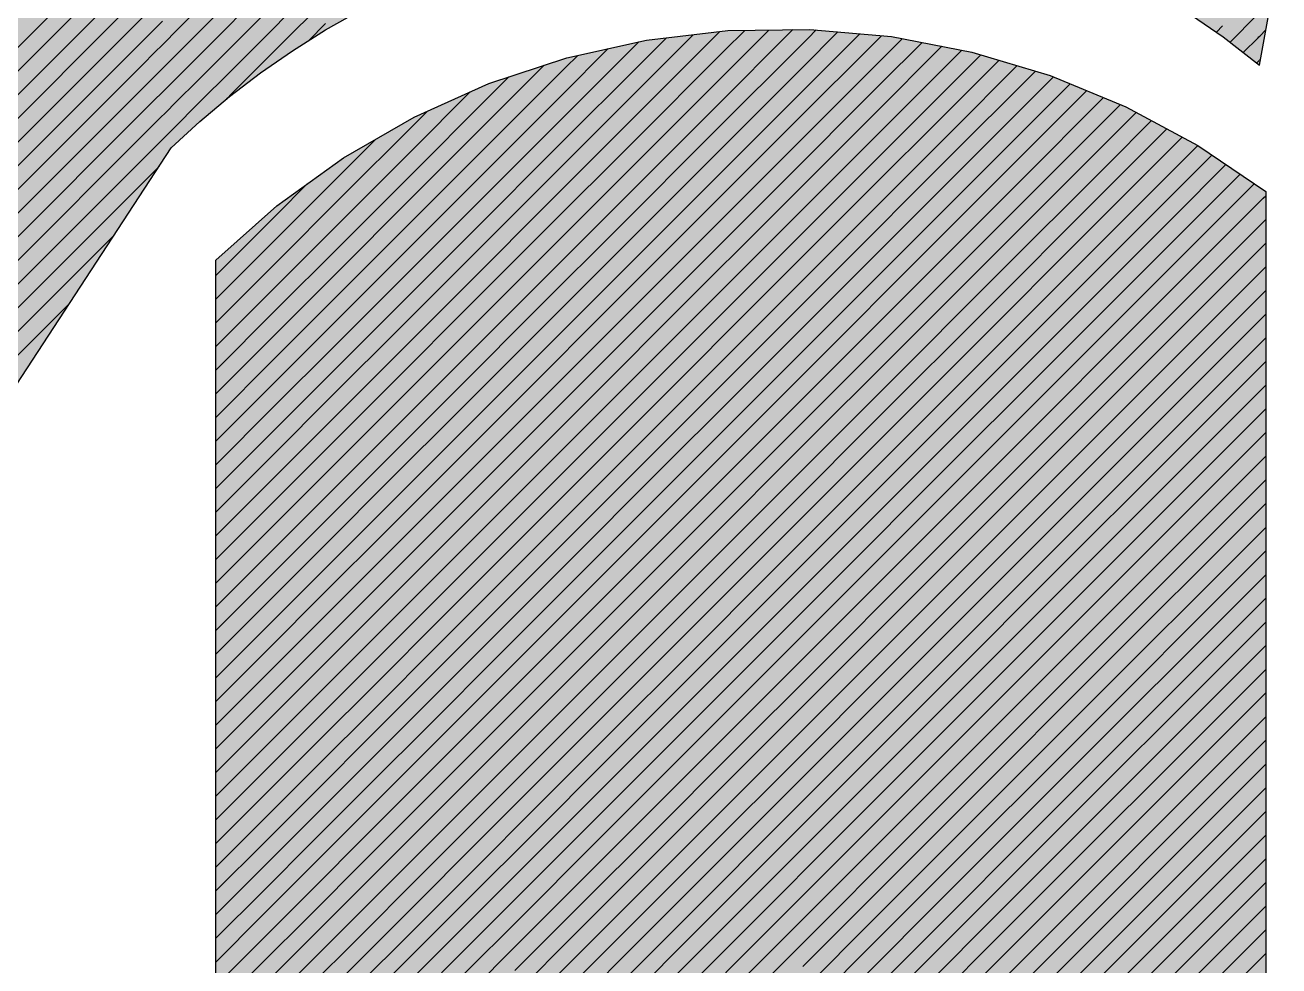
# Model space of a CAD drawing. Extents: x -15895 to 12929, y -2522 to 15173.
# Drawn here: x -8957.12 to -8938.39, y 11160.04 to 11174.09 of the extents above; entities that cross this region are included whole.
import ezdxf

# ---------------------------------------------------------------- set-up
doc = ezdxf.new("R2010")
doc.units = 0
doc.layers.add('MTH-CARIMBO-TXT1', color=1, linetype='Continuous')

msp = doc.modelspace()

# ---------------------------------------------------------------- linework, layer by layer
at = {"layer": 'MTH-CARIMBO-TXT1', "linetype": 'Continuous'}
for p, q in [((-8960.94, 11170.045), (-8955.854, 11175.131)), ((-8960.962, 11169.668), (-8955.768, 11174.863)), ((-8960.985, 11169.292), (-8955.683, 11174.594)), ((-8953.108, 11173.988), (-8952.617, 11174.478)), ((-8961.008, 11168.916), (-8955.597, 11174.326)), ((-8954.85, 11174.013), (-8954.467, 11174.396)), ((-8954.476, 11174.033), (-8954.069, 11174.44)), ((-8953.967, 11173.835), (-8953.518, 11174.284)), ((-8953.555, 11173.894), (-8953.083, 11174.366)), ((-8955.512, 11174.058), (-8955.317, 11174.253)), ((-8955.26, 11173.956), (-8955.067, 11174.149)), ((-8954.485, 11173.671), (-8954.068, 11174.088)), ((-8954.068, 11174.088), (-8953.919, 11174.237)), ((-8952.881, 11173.86), (-8952.63, 11174.112)), ((-8939.322, 11173.984), (-8939.23, 11174.076)), ((-8939.119, 11173.834), (-8938.718, 11174.236)), ((-8961.03, 11168.54), (-8955.512, 11174.058)), ((-8955.426, 11173.79), (-8955.26, 11173.956)), ((-8955.044, 11173.819), (-8954.85, 11174.013)), ((-8954.869, 11173.641), (-8954.476, 11174.033)), ((-8954.016, 11173.433), (-8953.555, 11173.894)), ((-8953.592, 11173.504), (-8953.108, 11173.988)), ((-8947.994, 11172.737), (-8946.739, 11173.993)), ((-8947.936, 11173.149), (-8947.139, 11173.946)), ((-8947.877, 11173.561), (-8947.539, 11173.899)), ((-8946.884, 11172.433), (-8945.422, 11173.895)), ((-8946.812, 11172.858), (-8945.65, 11174.021)), ((-8946.741, 11173.283), (-8946.009, 11174.015)), ((-8946.67, 11173.708), (-8946.367, 11174.01)), ((-8945.678, 11172.578), (-8944.326, 11173.93)), ((-8945.592, 11173.017), (-8944.651, 11173.959)), ((-8945.507, 11173.456), (-8944.976, 11173.987)), ((-8945.422, 11173.895), (-8945.301, 11174.016)), ((-8944.233, 11173.67), (-8944.016, 11173.886)), ((-8938.921, 11173.678), (-8938.701, 11173.898)), ((-8938.701, 11173.898), (-8938.688, 11173.912)), ((-8938.688, 11173.912), (-8938.674, 11173.926)), ((-8938.674, 11173.926), (-8938.584, 11174.016)), ((-8961.053, 11168.164), (-8955.426, 11173.79)), ((-8955.204, 11173.659), (-8955.044, 11173.819)), ((-8954.494, 11173.308), (-8954.067, 11173.735)), ((-8954.067, 11173.735), (-8953.967, 11173.835)), ((-8949.138, 11172.654), (-8947.953, 11173.839)), ((-8949.092, 11173.054), (-8948.407, 11173.738)), ((-8948.052, 11172.325), (-8946.67, 11173.708)), ((-8944.536, 11172.307), (-8943.126, 11173.716)), ((-8944.435, 11172.761), (-8943.423, 11173.773)), ((-8944.334, 11173.215), (-8943.72, 11173.83)), ((-8961.075, 11167.788), (-8955.341, 11173.522)), ((-8955.341, 11173.522), (-8955.204, 11173.659)), ((-8955.022, 11173.488), (-8954.869, 11173.641)), ((-8954.887, 11173.269), (-8954.485, 11173.671)), ((-8949.185, 11172.254), (-8947.877, 11173.561)), ((-8949.045, 11173.454), (-8948.862, 11173.637)), ((-8945.763, 11172.139), (-8944.233, 11173.67)), ((-8943.153, 11172.982), (-8942.569, 11173.566)), ((-8943.035, 11173.453), (-8942.842, 11173.647)), ((-8938.723, 11173.523), (-8938.685, 11173.561)), ((-8938.68, 11173.566), (-8938.664, 11173.582)), ((-8955.255, 11173.254), (-8955.147, 11173.362)), ((-8955.147, 11173.362), (-8955.022, 11173.488)), ((-8954.503, 11172.946), (-8954.066, 11173.383)), ((-8954.066, 11173.383), (-8954.016, 11173.433)), ((-8954.064, 11173.031), (-8953.592, 11173.504)), ((-8950.28, 11172.219), (-8949.045, 11173.454)), ((-8950.245, 11172.608), (-8949.363, 11173.49)), ((-8946.955, 11172.009), (-8945.507, 11173.456)), ((-8944.636, 11171.852), (-8943.035, 11173.453)), ((-8943.388, 11172.04), (-8942.025, 11173.403)), ((-8943.27, 11172.511), (-8942.297, 11173.484)), ((-8961.098, 11167.412), (-8955.255, 11173.254)), ((-8955.091, 11173.065), (-8954.999, 11173.157)), ((-8954.999, 11173.157), (-8954.887, 11173.269)), ((-8954.905, 11172.897), (-8954.494, 11173.308)), ((-8950.21, 11172.997), (-8949.891, 11173.315)), ((-8949.231, 11171.854), (-8947.936, 11173.149)), ((-8948.111, 11171.913), (-8946.741, 11173.283)), ((-8945.849, 11171.7), (-8944.334, 11173.215)), ((-8943.506, 11171.569), (-8941.831, 11173.243)), ((-8941.967, 11172.754), (-8941.507, 11173.213)), ((-8941.831, 11173.243), (-8941.757, 11173.317)), ((-8961.12, 11167.035), (-8955.17, 11172.986)), ((-8955.17, 11172.986), (-8955.091, 11173.065)), ((-8954.923, 11172.525), (-8954.503, 11172.946)), ((-8954.109, 11172.986), (-8954.065, 11173.03)), ((-8951.364, 11171.842), (-8950.21, 11172.997)), ((-8951.339, 11172.221), (-8950.468, 11173.091)), ((-8950.316, 11171.83), (-8949.092, 11173.054)), ((-8947.026, 11171.584), (-8945.592, 11173.017)), ((-8944.737, 11171.398), (-8943.153, 11172.982)), ((-8942.239, 11171.775), (-8941.007, 11173.006)), ((-8942.103, 11172.264), (-8941.257, 11173.11)), ((-8955.085, 11172.718), (-8955.034, 11172.768)), ((-8955.034, 11172.768), (-8954.976, 11172.826)), ((-8954.976, 11172.826), (-8954.905, 11172.897)), ((-8951.313, 11172.6), (-8951.109, 11172.804)), ((-8948.169, 11171.501), (-8946.812, 11172.858)), ((-8945.934, 11171.261), (-8944.435, 11172.761)), ((-8942.375, 11171.286), (-8940.757, 11172.903)), ((-8940.78, 11172.527), (-8940.521, 11172.786)), ((-8961.143, 11166.659), (-8955.085, 11172.718)), ((-8952.391, 11171.523), (-8951.313, 11172.6)), ((-8951.39, 11171.463), (-8950.245, 11172.608)), ((-8950.351, 11171.441), (-8949.138, 11172.654)), ((-8949.278, 11171.454), (-8947.994, 11172.737)), ((-8947.098, 11171.159), (-8945.678, 11172.578)), ((-8943.623, 11171.098), (-8941.967, 11172.754)), ((-8940.936, 11172.017), (-8940.291, 11172.662)), ((-8961.166, 11166.283), (-8954.999, 11172.45)), ((-8954.999, 11172.45), (-8954.978, 11172.471)), ((-8954.978, 11172.471), (-8954.953, 11172.495)), ((-8954.953, 11172.495), (-8954.923, 11172.525)), ((-8952.374, 11171.892), (-8951.885, 11172.382)), ((-8948.227, 11171.09), (-8946.884, 11172.433)), ((-8944.838, 11170.943), (-8943.27, 11172.511)), ((-8942.51, 11170.796), (-8940.78, 11172.527)), ((-8941.247, 11170.999), (-8939.832, 11172.414)), ((-8941.092, 11171.508), (-8940.061, 11172.538)), ((-8952.407, 11171.153), (-8951.339, 11172.221)), ((-8951.415, 11171.084), (-8950.28, 11172.219)), ((-8950.387, 11171.052), (-8949.185, 11172.254)), ((-8949.324, 11171.054), (-8948.052, 11172.325)), ((-8946.02, 11170.822), (-8944.536, 11172.307)), ((-8943.741, 11170.627), (-8942.103, 11172.264)), ((-8941.403, 11170.489), (-8939.602, 11172.29)), ((-8948.286, 11170.678), (-8946.955, 11172.009)), ((-8947.169, 11170.734), (-8945.763, 11172.139)), ((-8944.939, 11170.489), (-8943.388, 11172.04)), ((-8942.646, 11170.307), (-8940.936, 11172.017)), ((-8939.774, 11171.765), (-8939.391, 11172.148)), ((-8961.188, 11165.907), (-8955.117, 11171.978)), ((-8953.368, 11170.899), (-8952.374, 11171.892)), ((-8952.423, 11170.783), (-8951.364, 11171.842)), ((-8951.44, 11170.705), (-8950.316, 11171.83)), ((-8950.422, 11170.663), (-8949.231, 11171.854)), ((-8949.37, 11170.654), (-8948.111, 11171.913)), ((-8946.105, 11170.383), (-8944.636, 11171.852)), ((-8940.129, 11170.703), (-8938.97, 11171.862)), ((-8939.951, 11171.234), (-8939.18, 11172.005)), ((-8953.36, 11171.26), (-8952.904, 11171.717)), ((-8947.24, 11170.309), (-8945.849, 11171.7)), ((-8943.858, 11170.155), (-8942.239, 11171.775)), ((-8941.559, 11169.98), (-8939.774, 11171.765)), ((-8940.307, 11170.171), (-8938.759, 11171.719)), ((-8953.375, 11170.538), (-8952.391, 11171.523)), ((-8952.439, 11170.414), (-8951.39, 11171.463)), ((-8950.458, 11170.274), (-8949.278, 11171.454)), ((-8949.417, 11170.254), (-8948.169, 11171.501)), ((-8948.344, 11170.266), (-8947.026, 11171.584)), ((-8945.04, 11170.035), (-8943.506, 11171.569)), ((-8942.782, 11169.817), (-8941.092, 11171.508)), ((-8940.485, 11169.64), (-8938.623, 11171.502)), ((-8938.623, 11171.502), (-8938.586, 11171.538)), ((-8954.271, 11170.349), (-8953.36, 11171.26)), ((-8951.466, 11170.326), (-8950.351, 11171.441)), ((-8947.312, 11169.884), (-8945.934, 11171.261)), ((-8946.191, 11169.944), (-8944.737, 11171.398)), ((-8943.976, 11169.684), (-8942.375, 11171.286)), ((-8953.383, 11170.177), (-8952.407, 11171.153)), ((-8952.455, 11170.044), (-8951.415, 11171.084)), ((-8949.463, 11169.854), (-8948.227, 11171.09)), ((-8948.403, 11169.854), (-8947.098, 11171.159)), ((-8945.14, 11169.58), (-8943.623, 11171.098)), ((-8941.715, 11169.47), (-8939.951, 11171.234)), ((-8938.824, 11170.947), (-8938.586, 11171.185)), ((-8961.211, 11165.531), (-8955.785, 11170.957)), ((-8954.271, 11169.995), (-8953.368, 11170.899)), ((-8951.491, 11169.947), (-8950.387, 11171.052)), ((-8950.493, 11169.884), (-8949.324, 11171.054)), ((-8946.276, 11169.505), (-8944.838, 11170.943)), ((-8942.918, 11169.328), (-8941.247, 11170.999)), ((-8940.662, 11169.109), (-8938.824, 11170.947)), ((-8953.391, 11169.815), (-8952.423, 11170.783)), ((-8952.471, 11169.674), (-8951.44, 11170.705)), ((-8948.461, 11169.442), (-8947.169, 11170.734)), ((-8947.383, 11169.459), (-8946.02, 11170.822)), ((-8944.094, 11169.213), (-8942.51, 11170.796)), ((-8941.871, 11168.961), (-8940.129, 11170.703)), ((-8939.026, 11170.391), (-8938.586, 11170.831)), ((-8954.271, 11169.642), (-8953.375, 11170.538)), ((-8951.516, 11169.568), (-8950.422, 11170.663)), ((-8950.529, 11169.495), (-8949.37, 11170.654)), ((-8949.51, 11169.454), (-8948.286, 11170.678)), ((-8945.241, 11169.126), (-8943.741, 11170.627)), ((-8953.398, 11169.454), (-8952.439, 11170.414)), ((-8952.487, 11169.305), (-8951.466, 11170.326)), ((-8947.454, 11169.034), (-8946.105, 11170.383)), ((-8946.362, 11169.066), (-8944.939, 11170.489)), ((-8943.054, 11168.838), (-8941.403, 11170.489)), ((-8940.84, 11168.577), (-8939.026, 11170.391)), ((-8939.228, 11169.836), (-8938.586, 11170.478)), ((-8954.271, 11169.288), (-8953.383, 11170.177)), ((-8951.542, 11169.189), (-8950.458, 11170.274)), ((-8950.564, 11169.106), (-8949.417, 11170.254)), ((-8949.556, 11169.054), (-8948.344, 11170.266)), ((-8948.519, 11169.03), (-8947.24, 11170.309)), ((-8945.342, 11168.672), (-8943.858, 11170.155)), ((-8944.211, 11168.742), (-8942.646, 11170.307)), ((-8942.027, 11168.452), (-8940.307, 11170.171)), ((-8953.406, 11169.093), (-8952.455, 11170.044)), ((-8952.504, 11168.935), (-8951.491, 11169.947)), ((-8946.447, 11168.627), (-8945.04, 11170.035)), ((-8943.19, 11168.349), (-8941.559, 11169.98)), ((-8939.43, 11169.281), (-8938.586, 11170.124)), ((-8961.233, 11165.155), (-8956.453, 11169.935)), ((-8954.271, 11168.935), (-8953.391, 11169.815)), ((-8951.567, 11168.811), (-8950.493, 11169.884)), ((-8950.6, 11168.717), (-8949.463, 11169.854)), ((-8949.603, 11168.654), (-8948.403, 11169.854)), ((-8948.578, 11168.618), (-8947.312, 11169.884)), ((-8947.526, 11168.609), (-8946.191, 11169.944)), ((-8944.329, 11168.271), (-8942.782, 11169.817)), ((-8941.018, 11168.046), (-8939.228, 11169.836)), ((-8939.632, 11168.725), (-8938.586, 11169.77)), ((-8953.414, 11168.732), (-8952.471, 11169.674)), ((-8946.532, 11168.188), (-8945.14, 11169.58)), ((-8945.443, 11168.217), (-8943.976, 11169.684)), ((-8942.183, 11167.942), (-8940.485, 11169.64)), ((-8954.271, 11168.581), (-8953.398, 11169.454)), ((-8952.52, 11168.565), (-8951.516, 11169.568)), ((-8951.593, 11168.432), (-8950.529, 11169.495)), ((-8950.635, 11168.328), (-8949.51, 11169.454)), ((-8949.649, 11168.254), (-8948.461, 11169.442)), ((-8948.636, 11168.206), (-8947.383, 11169.459)), ((-8947.597, 11168.185), (-8946.276, 11169.505)), ((-8943.326, 11167.86), (-8941.715, 11169.47)), ((-8939.833, 11168.17), (-8938.586, 11169.417)), ((-8953.421, 11168.371), (-8952.487, 11169.305)), ((-8945.544, 11167.763), (-8944.094, 11169.213)), ((-8944.446, 11167.8), (-8942.918, 11169.328)), ((-8941.196, 11167.515), (-8939.43, 11169.281)), ((-8954.271, 11168.228), (-8953.406, 11169.093)), ((-8952.536, 11168.195), (-8951.542, 11169.189)), ((-8951.618, 11168.053), (-8950.564, 11169.106)), ((-8950.67, 11167.939), (-8949.556, 11169.054)), ((-8949.695, 11167.854), (-8948.519, 11169.03)), ((-8948.694, 11167.794), (-8947.454, 11169.034)), ((-8947.668, 11167.76), (-8946.362, 11169.066)), ((-8946.618, 11167.749), (-8945.241, 11169.126)), ((-8942.338, 11167.433), (-8940.662, 11169.109)), ((-8940.035, 11167.615), (-8938.586, 11169.063)), ((-8953.429, 11168.009), (-8952.504, 11168.935)), ((-8944.564, 11167.329), (-8943.054, 11168.838)), ((-8943.462, 11167.37), (-8941.871, 11168.961)), ((-8954.271, 11167.874), (-8953.414, 11168.732)), ((-8952.552, 11167.826), (-8951.567, 11168.811)), ((-8951.643, 11167.674), (-8950.6, 11168.717)), ((-8950.706, 11167.55), (-8949.603, 11168.654)), ((-8946.703, 11167.31), (-8945.342, 11168.672)), ((-8945.645, 11167.308), (-8944.211, 11168.742)), ((-8941.373, 11166.984), (-8939.632, 11168.725)), ((-8940.237, 11167.059), (-8938.586, 11168.71)), ((-8953.437, 11167.648), (-8952.52, 11168.565)), ((-8949.742, 11167.454), (-8948.578, 11168.618)), ((-8948.753, 11167.382), (-8947.526, 11168.609)), ((-8947.74, 11167.335), (-8946.447, 11168.627)), ((-8943.597, 11166.881), (-8942.027, 11168.452)), ((-8942.494, 11166.923), (-8940.84, 11168.577)), ((-8954.271, 11167.521), (-8953.421, 11168.371)), ((-8952.568, 11167.456), (-8951.593, 11168.432)), ((-8951.669, 11167.295), (-8950.635, 11168.328)), ((-8945.745, 11166.854), (-8944.329, 11168.271)), ((-8944.681, 11166.857), (-8943.19, 11168.349)), ((-8940.439, 11166.504), (-8938.586, 11168.356)), ((-8953.444, 11167.287), (-8952.536, 11168.195)), ((-8950.741, 11167.161), (-8949.649, 11168.254)), ((-8949.788, 11167.054), (-8948.636, 11168.206)), ((-8948.811, 11166.97), (-8947.597, 11168.185)), ((-8947.811, 11166.91), (-8946.532, 11168.188)), ((-8946.789, 11166.871), (-8945.443, 11168.217)), ((-8941.551, 11166.452), (-8939.833, 11168.17)), ((-8954.271, 11167.167), (-8953.429, 11168.009)), ((-8952.584, 11167.086), (-8951.618, 11168.053)), ((-8951.694, 11166.916), (-8950.67, 11167.939)), ((-8943.733, 11166.391), (-8942.183, 11167.942)), ((-8942.65, 11166.414), (-8941.018, 11168.046)), ((-8940.64, 11165.949), (-8938.586, 11168.003)), ((-8953.452, 11166.926), (-8952.552, 11167.826)), ((-8950.777, 11166.772), (-8949.695, 11167.854)), ((-8949.835, 11166.654), (-8948.694, 11167.794)), ((-8948.869, 11166.559), (-8947.668, 11167.76)), ((-8947.882, 11166.485), (-8946.618, 11167.749)), ((-8946.874, 11166.432), (-8945.544, 11167.763)), ((-8945.846, 11166.4), (-8944.446, 11167.8)), ((-8944.799, 11166.386), (-8943.326, 11167.86)), ((-8954.271, 11166.813), (-8953.437, 11167.648)), ((-8952.6, 11166.717), (-8951.643, 11167.674)), ((-8951.719, 11166.537), (-8950.706, 11167.55)), ((-8942.806, 11165.904), (-8941.196, 11167.515)), ((-8941.729, 11165.921), (-8940.035, 11167.615)), ((-8940.842, 11165.394), (-8938.586, 11167.649)), ((-8953.46, 11166.564), (-8952.568, 11167.456)), ((-8950.812, 11166.383), (-8949.742, 11167.454)), ((-8949.881, 11166.254), (-8948.753, 11167.382)), ((-8948.928, 11166.147), (-8947.74, 11167.335)), ((-8945.947, 11165.945), (-8944.564, 11167.329)), ((-8944.917, 11165.915), (-8943.462, 11167.37)), ((-8943.869, 11165.902), (-8942.338, 11167.433)), ((-8954.271, 11166.46), (-8953.444, 11167.287)), ((-8952.616, 11166.347), (-8951.669, 11167.295)), ((-8951.745, 11166.158), (-8950.741, 11167.161)), ((-8947.954, 11166.06), (-8946.703, 11167.31)), ((-8946.96, 11165.993), (-8945.645, 11167.308)), ((-8941.044, 11164.838), (-8938.586, 11167.296)), ((-8953.467, 11166.203), (-8952.584, 11167.086)), ((-8950.848, 11165.994), (-8949.788, 11167.054)), ((-8949.928, 11165.854), (-8948.811, 11166.97)), ((-8942.962, 11165.395), (-8941.373, 11166.984)), ((-8941.907, 11165.39), (-8940.237, 11167.059)), ((-8954.271, 11166.106), (-8953.452, 11166.926)), ((-8952.633, 11165.977), (-8951.694, 11166.916)), ((-8951.77, 11165.779), (-8950.777, 11166.772)), ((-8948.986, 11165.735), (-8947.811, 11166.91)), ((-8948.025, 11165.635), (-8946.789, 11166.871)), ((-8947.045, 11165.554), (-8945.745, 11166.854)), ((-8946.048, 11165.491), (-8944.681, 11166.857)), ((-8945.034, 11165.444), (-8943.597, 11166.881)), ((-8944.005, 11165.413), (-8942.494, 11166.923)), ((-8941.246, 11164.283), (-8938.586, 11166.942)), ((-8953.475, 11165.842), (-8952.6, 11166.717)), ((-8950.883, 11165.605), (-8949.835, 11166.654)), ((-8941.447, 11163.728), (-8938.586, 11166.588)), ((-8954.271, 11165.753), (-8953.46, 11166.564)), ((-8952.649, 11165.608), (-8951.719, 11166.537)), ((-8949.974, 11165.454), (-8948.869, 11166.559)), ((-8949.045, 11165.323), (-8947.882, 11166.485)), ((-8948.096, 11165.21), (-8946.874, 11166.432)), ((-8947.131, 11165.115), (-8945.846, 11166.4)), ((-8945.152, 11164.973), (-8943.733, 11166.391)), ((-8944.141, 11164.923), (-8942.65, 11166.414)), ((-8943.118, 11164.886), (-8941.551, 11166.452)), ((-8942.084, 11164.858), (-8940.439, 11166.504)), ((-8954.271, 11165.399), (-8953.467, 11166.203)), ((-8953.483, 11165.481), (-8952.616, 11166.347)), ((-8951.796, 11165.4), (-8950.812, 11166.383)), ((-8950.919, 11165.216), (-8949.881, 11166.254)), ((-8946.149, 11165.037), (-8944.799, 11166.386)), ((-8941.649, 11163.172), (-8938.586, 11166.235)), ((-8952.665, 11165.238), (-8951.745, 11166.158)), ((-8950.02, 11165.054), (-8948.928, 11166.147)), ((-8949.103, 11164.911), (-8947.954, 11166.06)), ((-8954.271, 11165.046), (-8953.475, 11165.842)), ((-8953.491, 11165.119), (-8952.633, 11165.977)), ((-8951.821, 11165.021), (-8950.848, 11165.994)), ((-8950.954, 11164.827), (-8949.928, 11165.854)), ((-8948.168, 11164.785), (-8946.96, 11165.993)), ((-8947.216, 11164.676), (-8945.947, 11165.945)), ((-8946.25, 11164.582), (-8944.917, 11165.915)), ((-8945.269, 11164.502), (-8943.869, 11165.902)), ((-8944.277, 11164.434), (-8942.806, 11165.904)), ((-8943.274, 11164.376), (-8941.729, 11165.921)), ((-8942.262, 11164.327), (-8940.64, 11165.949)), ((-8941.851, 11162.617), (-8938.586, 11165.881)), ((-8952.681, 11164.868), (-8951.77, 11165.779)), ((-8950.067, 11164.654), (-8948.986, 11165.735)), ((-8954.271, 11164.692), (-8953.483, 11165.481)), ((-8953.498, 11164.758), (-8952.649, 11165.608)), ((-8951.846, 11164.642), (-8950.883, 11165.605)), ((-8950.99, 11164.438), (-8949.974, 11165.454)), ((-8949.161, 11164.499), (-8948.025, 11165.635)), ((-8948.239, 11164.361), (-8947.045, 11165.554)), ((-8947.302, 11164.237), (-8946.048, 11165.491)), ((-8942.053, 11162.062), (-8938.586, 11165.528)), ((-8952.697, 11164.499), (-8951.796, 11165.4)), ((-8950.113, 11164.254), (-8949.045, 11165.323)), ((-8946.35, 11164.128), (-8945.034, 11165.444)), ((-8945.387, 11164.031), (-8944.005, 11165.413)), ((-8944.413, 11163.944), (-8942.962, 11165.395)), ((-8943.429, 11163.867), (-8941.907, 11165.39)), ((-8942.44, 11163.796), (-8940.842, 11165.394)), ((-8954.271, 11164.339), (-8953.491, 11165.119)), ((-8953.506, 11164.397), (-8952.665, 11165.238)), ((-8951.872, 11164.263), (-8950.919, 11165.216)), ((-8949.22, 11164.087), (-8948.096, 11165.21)), ((-8948.31, 11163.936), (-8947.131, 11165.115)), ((-8942.254, 11161.506), (-8938.586, 11165.174)), ((-8952.713, 11164.129), (-8951.821, 11165.021)), ((-8951.025, 11164.049), (-8950.02, 11165.054)), ((-8950.16, 11163.854), (-8949.103, 11164.911)), ((-8947.387, 11163.798), (-8946.149, 11165.037)), ((-8946.451, 11163.673), (-8945.152, 11164.973)), ((-8945.504, 11163.56), (-8944.141, 11164.923)), ((-8954.271, 11163.985), (-8953.498, 11164.758)), ((-8953.514, 11164.036), (-8952.681, 11164.868)), ((-8951.897, 11163.884), (-8950.954, 11164.827)), ((-8949.278, 11163.675), (-8948.168, 11164.785)), ((-8944.548, 11163.455), (-8943.118, 11164.886)), ((-8943.585, 11163.357), (-8942.084, 11164.858)), ((-8942.618, 11163.264), (-8941.044, 11164.838)), ((-8942.456, 11160.951), (-8938.586, 11164.821)), ((-8952.729, 11163.759), (-8951.846, 11164.642)), ((-8951.06, 11163.66), (-8950.067, 11164.654)), ((-8948.382, 11163.511), (-8947.216, 11164.676)), ((-8947.472, 11163.359), (-8946.25, 11164.582)), ((-8954.271, 11163.632), (-8953.506, 11164.397)), ((-8953.521, 11163.674), (-8952.697, 11164.499)), ((-8951.922, 11163.505), (-8950.99, 11164.438)), ((-8950.206, 11163.454), (-8949.161, 11164.499)), ((-8949.336, 11163.263), (-8948.239, 11164.361)), ((-8946.552, 11163.219), (-8945.269, 11164.502)), ((-8945.622, 11163.088), (-8944.277, 11164.434)), ((-8944.684, 11162.965), (-8943.274, 11164.376)), ((-8943.741, 11162.848), (-8942.262, 11164.327)), ((-8942.658, 11160.396), (-8938.586, 11164.467)), ((-8952.746, 11163.39), (-8951.872, 11164.263)), ((-8951.096, 11163.271), (-8950.113, 11164.254)), ((-8948.453, 11163.086), (-8947.302, 11164.237)), ((-8942.795, 11162.733), (-8941.246, 11164.283)), ((-8954.271, 11163.278), (-8953.514, 11164.036)), ((-8953.529, 11163.313), (-8952.713, 11164.129)), ((-8951.948, 11163.127), (-8951.025, 11164.049)), ((-8950.253, 11163.054), (-8949.22, 11164.087)), ((-8947.558, 11162.92), (-8946.35, 11164.128)), ((-8946.653, 11162.765), (-8945.387, 11164.031)), ((-8942.86, 11159.84), (-8938.586, 11164.114)), ((-8952.762, 11163.02), (-8951.897, 11163.884)), ((-8951.131, 11162.882), (-8950.16, 11163.854)), ((-8949.395, 11162.851), (-8948.31, 11163.936)), ((-8948.524, 11162.661), (-8947.387, 11163.798)), ((-8945.74, 11162.617), (-8944.413, 11163.944)), ((-8944.82, 11162.476), (-8943.429, 11163.867)), ((-8943.897, 11162.339), (-8942.44, 11163.796)), ((-8954.271, 11162.924), (-8953.521, 11163.674)), ((-8953.537, 11162.952), (-8952.729, 11163.759)), ((-8951.973, 11162.748), (-8951.06, 11163.66)), ((-8950.299, 11162.654), (-8949.278, 11163.675)), ((-8947.643, 11162.481), (-8946.451, 11163.673)), ((-8943.061, 11159.285), (-8938.586, 11163.76)), ((-8942.973, 11162.202), (-8941.447, 11163.728)), ((-8952.778, 11162.65), (-8951.922, 11163.505)), ((-8951.167, 11162.493), (-8950.206, 11163.454)), ((-8949.453, 11162.439), (-8948.382, 11163.511)), ((-8946.754, 11162.31), (-8945.504, 11163.56)), ((-8945.857, 11162.146), (-8944.548, 11163.455)), ((-8943.263, 11158.73), (-8938.586, 11163.407)), ((-8954.271, 11162.571), (-8953.529, 11163.313)), ((-8953.544, 11162.591), (-8952.746, 11163.39)), ((-8951.999, 11162.369), (-8951.096, 11163.271)), ((-8950.345, 11162.254), (-8949.336, 11163.263)), ((-8948.596, 11162.236), (-8947.472, 11163.359)), ((-8947.729, 11162.042), (-8946.552, 11163.219)), ((-8944.956, 11161.987), (-8943.585, 11163.357)), ((-8944.053, 11161.829), (-8942.618, 11163.264)), ((-8953.552, 11162.229), (-8952.762, 11163.02)), ((-8952.794, 11162.28), (-8951.948, 11163.127)), ((-8951.202, 11162.104), (-8950.253, 11163.054)), ((-8949.511, 11162.027), (-8948.453, 11163.086)), ((-8946.855, 11161.856), (-8945.622, 11163.088)), ((-8943.465, 11158.174), (-8938.586, 11163.053)), ((-8943.151, 11161.67), (-8941.649, 11163.172)), ((-8954.271, 11162.217), (-8953.537, 11162.952)), ((-8952.024, 11161.99), (-8951.131, 11162.882)), ((-8950.392, 11161.854), (-8949.395, 11162.851)), ((-8948.667, 11161.811), (-8947.558, 11162.92)), ((-8945.975, 11161.675), (-8944.684, 11162.965)), ((-8945.092, 11161.497), (-8943.741, 11162.848)), ((-8953.56, 11161.868), (-8952.778, 11162.65)), ((-8952.81, 11161.911), (-8951.973, 11162.748)), ((-8951.238, 11161.715), (-8950.299, 11162.654)), ((-8949.57, 11161.616), (-8948.524, 11162.661)), ((-8947.814, 11161.603), (-8946.653, 11162.765)), ((-8944.209, 11161.32), (-8942.795, 11162.733)), ((-8943.667, 11157.619), (-8938.586, 11162.699)), ((-8954.271, 11161.864), (-8953.544, 11162.591)), ((-8952.049, 11161.611), (-8951.167, 11162.493)), ((-8948.738, 11161.386), (-8947.643, 11162.481)), ((-8946.955, 11161.402), (-8945.74, 11162.617)), ((-8946.092, 11161.204), (-8944.82, 11162.476)), ((-8943.329, 11161.139), (-8941.851, 11162.617)), ((-8953.567, 11161.507), (-8952.794, 11162.28)), ((-8952.826, 11161.541), (-8951.999, 11162.369)), ((-8950.438, 11161.454), (-8949.453, 11162.439)), ((-8947.9, 11161.164), (-8946.754, 11162.31)), ((-8945.228, 11161.008), (-8943.897, 11162.339)), ((-8943.868, 11157.064), (-8938.586, 11162.346)), ((-8954.271, 11161.51), (-8953.552, 11162.229)), ((-8952.075, 11161.232), (-8951.202, 11162.104)), ((-8951.273, 11161.326), (-8950.345, 11162.254)), ((-8949.628, 11161.204), (-8948.596, 11162.236)), ((-8947.056, 11160.947), (-8945.857, 11162.146)), ((-8944.365, 11160.81), (-8942.973, 11162.202)), ((-8953.575, 11161.146), (-8952.81, 11161.911)), ((-8952.842, 11161.171), (-8952.024, 11161.99)), ((-8950.485, 11161.054), (-8949.511, 11162.027)), ((-8948.81, 11160.961), (-8947.729, 11162.042)), ((-8946.21, 11160.733), (-8944.956, 11161.987)), ((-8944.07, 11156.509), (-8938.586, 11161.992)), ((-8943.506, 11160.608), (-8942.053, 11162.062)), ((-8954.271, 11161.157), (-8953.56, 11161.868)), ((-8952.1, 11160.853), (-8951.238, 11161.715)), ((-8951.309, 11160.937), (-8950.392, 11161.854)), ((-8949.686, 11160.792), (-8948.667, 11161.811)), ((-8947.985, 11160.725), (-8946.855, 11161.856)), ((-8945.364, 11160.518), (-8944.053, 11161.829)), ((-8953.583, 11160.784), (-8952.826, 11161.541)), ((-8952.858, 11160.802), (-8952.049, 11161.611)), ((-8950.531, 11160.654), (-8949.57, 11161.616)), ((-8948.881, 11160.537), (-8947.814, 11161.603)), ((-8947.157, 11160.493), (-8945.975, 11161.675)), ((-8944.52, 11160.301), (-8943.151, 11161.67)), ((-8944.272, 11155.953), (-8938.586, 11161.639)), ((-8954.271, 11160.803), (-8953.567, 11161.507)), ((-8951.344, 11160.548), (-8950.438, 11161.454)), ((-8949.745, 11160.38), (-8948.738, 11161.386)), ((-8948.071, 11160.286), (-8946.955, 11161.402)), ((-8946.328, 11160.262), (-8945.092, 11161.497)), ((-8943.684, 11160.077), (-8942.254, 11161.506)), ((-8954.271, 11160.45), (-8953.575, 11161.146)), ((-8953.59, 11160.423), (-8952.842, 11161.171)), ((-8952.875, 11160.432), (-8952.075, 11161.232)), ((-8952.125, 11160.474), (-8951.273, 11161.326)), ((-8950.578, 11160.254), (-8949.628, 11161.204)), ((-8948.952, 11160.112), (-8947.9, 11161.164)), ((-8947.258, 11160.038), (-8946.092, 11161.204)), ((-8945.5, 11160.029), (-8944.209, 11161.32)), ((-8944.474, 11155.398), (-8938.586, 11161.285)), ((-8951.38, 11160.159), (-8950.485, 11161.054)), ((-8949.803, 11159.968), (-8948.81, 11160.961)), ((-8946.445, 11159.79), (-8945.228, 11161.008)), ((-8944.676, 11159.791), (-8943.329, 11161.139)), ((-8954.271, 11160.096), (-8953.583, 11160.784)), ((-8953.598, 11160.062), (-8952.858, 11160.802)), ((-8952.891, 11160.062), (-8952.1, 11160.853)), ((-8952.151, 11160.095), (-8951.309, 11160.937)), ((-8950.624, 11159.854), (-8949.686, 11160.792)), ((-8948.156, 11159.847), (-8947.056, 11160.947)), ((-8945.635, 11159.539), (-8944.365, 11160.81)), ((-8944.675, 11154.843), (-8938.586, 11160.932)), ((-8943.862, 11159.545), (-8942.456, 11160.951)), ((-8951.415, 11159.77), (-8950.531, 11160.654)), ((-8949.024, 11159.687), (-8947.985, 11160.725)), ((-8947.359, 11159.584), (-8946.21, 11160.733)), ((-8944.832, 11159.282), (-8943.506, 11160.608)), ((-8954.271, 11159.742), (-8953.59, 11160.423)), ((-8953.606, 11159.701), (-8952.875, 11160.432)), ((-8952.907, 11159.693), (-8952.125, 11160.474)), ((-8952.176, 11159.716), (-8951.344, 11160.548)), ((-8949.862, 11159.556), (-8948.881, 11160.537)), ((-8948.242, 11159.408), (-8947.157, 11160.493)), ((-8946.563, 11159.319), (-8945.364, 11160.518)), ((-8944.877, 11154.287), (-8938.586, 11160.578)), ((-8944.04, 11159.014), (-8942.658, 11160.396)), ((-8951.45, 11159.381), (-8950.578, 11160.254)), ((-8950.67, 11159.454), (-8949.745, 11160.38)), ((-8949.095, 11159.262), (-8948.071, 11160.286)), ((-8947.459, 11159.13), (-8946.328, 11160.262)), ((-8945.771, 11159.05), (-8944.52, 11160.301)), ((-8945.079, 11153.732), (-8938.586, 11160.225)), ((-8954.271, 11159.389), (-8953.598, 11160.062)), ((-8953.614, 11159.34), (-8952.891, 11160.062)), ((-8952.923, 11159.323), (-8952.151, 11160.095)), ((-8952.202, 11159.337), (-8951.38, 11160.159)), ((-8949.92, 11159.144), (-8948.952, 11160.112)), ((-8948.327, 11158.969), (-8947.258, 11160.038)), ((-8944.988, 11158.773), (-8943.684, 11160.077))]:
    msp.add_line(p, q, dxfattribs=at)
for points in [[(-8938.681, 11173.49), (-8938.529, 11174.311), (-8938.431, 11175.14), (-8938.389, 11175.973), (-8938.402, 11176.808), (-8938.469, 11177.64), (-8938.592, 11178.465), (-8938.77, 11179.281), (-8939, 11180.083), (-8939.284, 11180.868), (-8939.618, 11181.633), (-8940.003, 11182.374), (-8940.436, 11183.088), (-8940.915, 11183.771), (-8941.438, 11184.422), (-8942.944, 11185.716), (-8944.592, 11186.825), (-8946.359, 11187.731), (-8948.221, 11188.423), (-8950.151, 11188.891), (-8952.123, 11189.127), (-8954.109, 11189.13), (-8956.081, 11188.899), (-8958.013, 11188.437)], [(-8961.401, 11162.368), (-8954.937, 11172.254), (-8954.51, 11172.649), (-8954.065, 11173.023), (-8953.604, 11173.376), (-8953.126, 11173.707), (-8952.633, 11174.016), (-8952.126, 11174.301)], [(-8939.789, 11174.304), (-8939.222, 11173.915), (-8938.681, 11173.49)], [(-8954.271, 11128.431), (-8954.271, 11170.577), (-8953.357, 11171.39), (-8952.365, 11172.105), (-8951.306, 11172.716), (-8950.19, 11173.216), (-8949.028, 11173.601), (-8947.834, 11173.865), (-8946.619, 11174.007), (-8945.396, 11174.024), (-8944.178, 11173.917), (-8942.977, 11173.687), (-8941.805, 11173.337), (-8940.675, 11172.869), (-8939.599, 11172.289), (-8938.586, 11171.602), (-8938.586, 11143.478), (-8952.845, 11125.199), (-8953.457, 11125.872), (-8953.912, 11126.659), (-8954.187, 11127.526), (-8954.271, 11128.431)]]:
    msp.add_lwpolyline(points, dxfattribs=at)
for points in [[(-8954.109, 11189.13), (-8956.081, 11188.899), (-8954.937, 11172.254)], [(-8954.109, 11189.13), (-8954.937, 11172.254), (-8954.51, 11172.649)], [(-8954.109, 11189.13), (-8954.51, 11172.649), (-8954.065, 11173.023)], [(-8952.123, 11189.127), (-8954.109, 11189.13), (-8954.065, 11173.023)], [(-8952.123, 11189.127), (-8954.065, 11173.023), (-8953.604, 11173.376)], [(-8952.123, 11189.127), (-8953.604, 11173.376), (-8953.126, 11173.707)], [(-8952.123, 11189.127), (-8953.126, 11173.707), (-8952.633, 11174.016)], [(-8952.633, 11174.016), (-8952.126, 11174.301), (-8952.123, 11189.127)], [(-8956.081, 11188.899), (-8958.013, 11188.437), (-8954.937, 11172.254)], [(-8958.013, 11188.437), (-8959.876, 11187.751), (-8954.937, 11172.254)], [(-8954.937, 11172.254), (-8959.876, 11187.751), (-8961.401, 11162.368)], [(-8939.618, 11181.633), (-8939.789, 11174.304), (-8939.222, 11173.915)], [(-8939.284, 11180.868), (-8939.618, 11181.633), (-8939.222, 11173.915)], [(-8939, 11180.083), (-8939.284, 11180.868), (-8939.222, 11173.915)], [(-8938.681, 11173.49), (-8939, 11180.083), (-8939.222, 11173.915)], [(-8938.681, 11173.49), (-8938.77, 11179.281), (-8939, 11180.083)], [(-8938.592, 11178.465), (-8938.77, 11179.281), (-8938.681, 11173.49)], [(-8938.529, 11174.311), (-8938.592, 11178.465), (-8938.681, 11173.49)], [(-8954.271, 11128.431), (-8946.619, 11174.007), (-8945.396, 11174.024)], [(-8954.271, 11128.431), (-8945.396, 11174.024), (-8944.178, 11173.917)], [(-8954.271, 11128.431), (-8947.834, 11173.865), (-8946.619, 11174.007)], [(-8954.271, 11128.431), (-8944.178, 11173.917), (-8942.977, 11173.687)], [(-8954.271, 11128.431), (-8949.028, 11173.601), (-8947.834, 11173.865)], [(-8954.271, 11128.431), (-8942.977, 11173.687), (-8941.805, 11173.337)], [(-8954.271, 11128.431), (-8950.19, 11173.216), (-8949.028, 11173.601)], [(-8954.271, 11128.431), (-8941.805, 11173.337), (-8940.675, 11172.869)], [(-8954.271, 11128.431), (-8951.306, 11172.716), (-8950.19, 11173.216)], [(-8954.271, 11128.431), (-8940.675, 11172.869), (-8939.599, 11172.289)], [(-8954.271, 11128.431), (-8952.365, 11172.105), (-8951.306, 11172.716)], [(-8954.271, 11128.431), (-8939.599, 11172.289), (-8938.586, 11171.602)], [(-8954.271, 11128.431), (-8953.357, 11171.39), (-8952.365, 11172.105)], [(-8954.271, 11128.431), (-8938.586, 11171.602), (-8938.586, 11143.478)], [(-8954.271, 11128.431), (-8954.271, 11170.577), (-8953.357, 11171.39)]]:
    msp.add_solid(points, dxfattribs=at)

doc.saveas('drawing.dxf')
